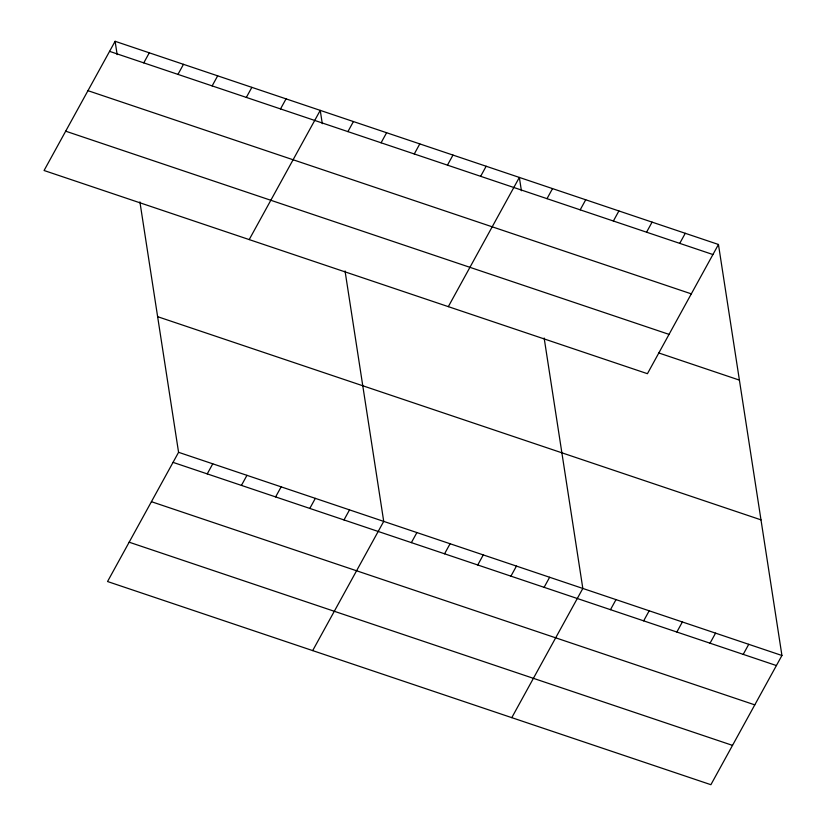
<?xml version="1.0" encoding="UTF-8"?>
<svg xmlns="http://www.w3.org/2000/svg" width="826" height="826" viewBox="0 0 826 826"><rect width="100%" height="100%" fill="white"/><g stroke="black" fill="none" stroke-linecap="round" stroke-linejoin="round"><path stroke-width="1.24" d="M115.103 41.3L44.067 170.507L647.429 373.693L718.455 244.475L115.103 41.3L117.158 54.619M143.765 62.869L149.289 52.812M177.951 74.381L183.486 64.325M212.137 85.904L217.672 75.837M246.334 97.416L251.858 87.349M280.52 108.929L286.054 98.872M249.204 239.592L320.24 110.385L322.295 123.704M347.901 131.613L353.425 121.556M139.904 201.885L178.571 452.307L107.545 581.525L710.897 784.7L781.933 655.493L718.455 244.475M381.085 142.795L386.609 132.728M207.233 473.887L212.767 463.82M414.27 153.966L419.794 143.91M241.429 485.399L246.953 475.332M447.455 165.138L452.978 155.081M275.616 496.911L281.15 486.855M480.639 176.32L486.163 166.253M309.802 508.424L315.336 498.367M448.322 306.642L519.347 177.435L521.413 190.754M343.998 519.936L349.522 509.879M547.008 198.663L552.532 188.607M312.682 650.599L383.718 521.392L345.041 270.969M580.193 209.835L585.717 199.778M411.369 542.63L416.903 532.563M613.377 221.017L618.901 210.96M444.553 553.802L450.087 543.745M646.562 232.189L652.086 222.132M477.738 564.974L483.272 554.917M679.746 243.36L685.27 233.304M510.922 576.145L516.457 566.089M544.107 587.327L549.641 577.271M511.79 717.649L582.826 588.442L544.148 338.02M610.476 609.671L616.01 599.614M643.66 620.853L649.195 610.786M676.845 632.024L682.379 621.968M710.03 643.196L715.564 633.139M743.214 654.378L748.748 644.311M109.569 51.357L712.931 254.542M87.959 90.674L691.31 293.86M65.688 131.189L669.039 334.375M658.818 352.97L739.404 380.115M157.632 316.678L760.983 519.853M178.571 452.307L781.933 655.493M173.047 462.374L776.399 665.549M151.426 501.692L754.788 704.867M129.155 542.197L732.517 745.382"/></g></svg>
